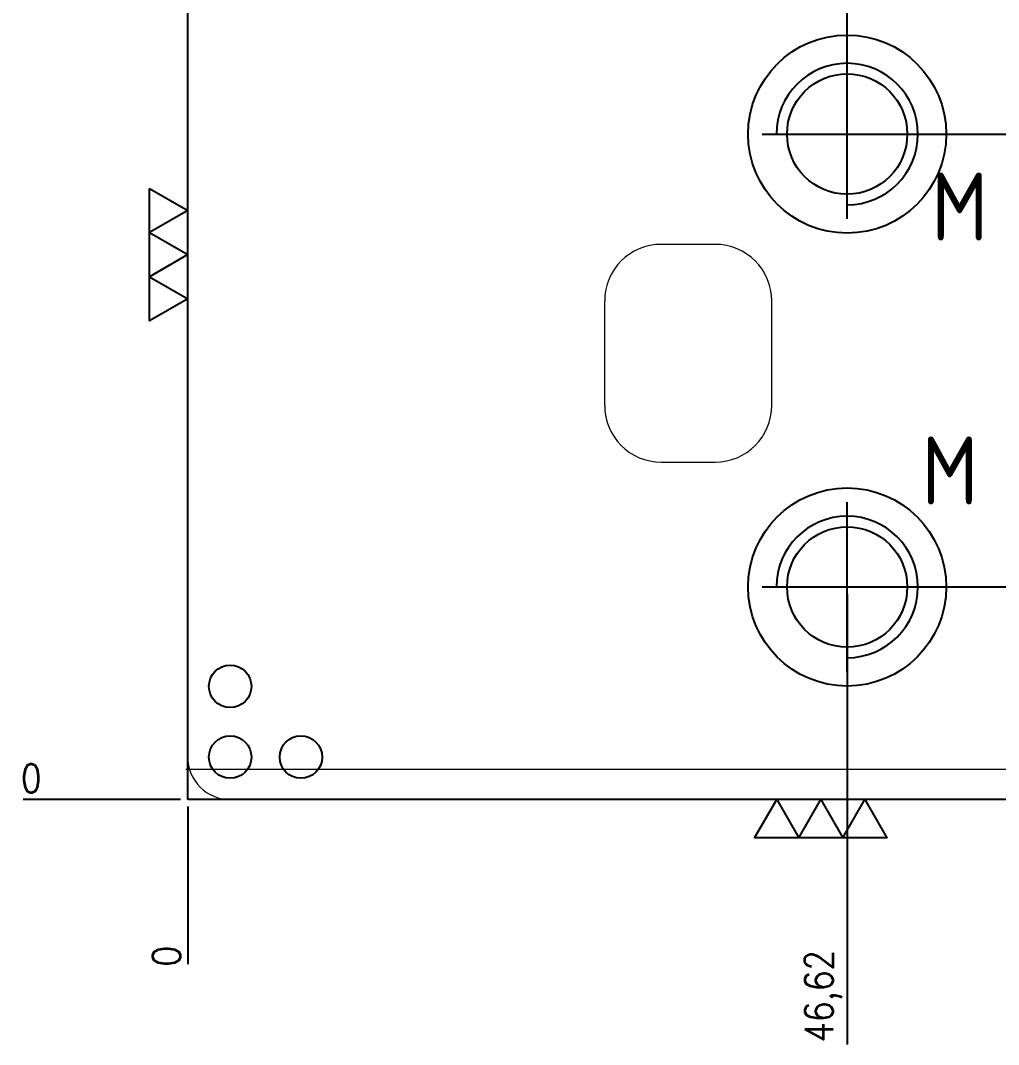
# Model space of a CAD drawing. Header units: millimetres. Extents: x 126337 to 126756, y 643 to 915.
# Drawn here: x 126471.2 to 126540.4, y 797.1 to 869.4 of the extents above; entities that cross this region are included whole.
import ezdxf
from ezdxf.enums import TextEntityAlignment as Align

# ---------------------------------------------------------------- set-up
doc = ezdxf.new("R2010")
doc.units = ezdxf.units.MM
doc.linetypes.add('CENTER', pattern=[0])
doc.linetypes.add('HIDDEN', pattern=[0])
for name, color, linetype in [('DIE_P', 2, 'Continuous'), ('DIM', 4, 'Continuous'), ('PRESS', 3, 'Continuous'), ('TEXT', 4, 'Continuous')]:
    doc.layers.add(name, color=color, linetype=linetype)
doc.styles.add('gbenor', font='gbenor.shx', dxfattribs={"bigfont": 'gbcbig.shx'})
doc.styles.get("Standard").update_dxf_attribs({"font": 'txt.shx', "width": 0.85, "bigfont": 'ctxt.shx'})
doc.dimstyles.new('T-2-WX', dxfattribs={"dimtxt": 2, "dimasz": 2, "dimexe": 0.5, "dimexo": 0.5, "dimgap": 0.5, "dimtad": 1, "dimtxsty": 'Standard', "dimblk": 'OPEN30', "dimcen": 0, "dimazin": 3, "dimtfac": 1, "dimtmove": 0, "dimatfit": 3, "dimldrblk": 'OPEN30', "dimlwd": -1, "dimlwe": -1})

# ---------------------------------------------------------------- blocks, each defined once
blk = doc.blocks.new('*u7579')
at = {"layer": 'DIE_P', "color": 2, "linetype": 'Continuous', "lineweight": 13}
for p, q in [((-7.45, -16.844), (-11.256, -16.844)), ((-15.256, -28.23), (-15.256, -20.844)), ((-3.45, -28.23), (-3.45, -20.844)), ((-11.256, -32.23), (-7.45, -32.23))]:
    blk.add_line(p, q, dxfattribs=at)
for centre, start, end in [((-11.256, -20.844), 90, 179.9999), ((-7.45, -20.844), 0, 90), ((-11.256, -28.23), 180, 270), ((-7.45, -28.23), 270, 0)]:
    blk.add_arc(centre, 4, start, end, dxfattribs=at)
blk = doc.blocks.new('*D7585')
at = {"layer": 'Defpoints', "color": 0}
for p in [(126483.035, 814.369), (126572.535, 814.369), (126582.535, 814.369)]:
    blk.add_point(p, dxfattribs=at)
at = {"layer": 'DIM', "color": 0}
blk.add_line((126573.035, 814.369), (126584.169, 814.369), dxfattribs=at)
at = {"layer": 'DIM', "color": 0, "insert": (126583.602, 815.869), "char_height": 2, "attachment_point": 5}
blk.add_mtext('0', dxfattribs=at)
blk = doc.blocks.new('_Open30')
blk = doc.blocks.new('*D7586')
at = {"layer": 'Defpoints', "color": 0}
for p in [(126529.65, 829.389), (126582.535, 829.389), (126483.035, 814.369)]:
    blk.add_point(p, dxfattribs=at)
at = {"layer": 'DIM', "color": 0}
blk.add_line((126530.15, 829.389), (126589.592, 829.389), dxfattribs=at)
at = {"layer": 'DIM', "color": 0, "insert": (126586.314, 831.08), "char_height": 2, "attachment_point": 5}
blk.add_mtext('15,02', dxfattribs=at)
blk = doc.blocks.new('*D7587')
at = {"layer": 'Defpoints', "color": 0}
for p in [(126529.65, 861.389), (126582.535, 861.389), (126483.035, 814.369)]:
    blk.add_point(p, dxfattribs=at)
at = {"layer": 'DIM', "color": 0}
blk.add_line((126530.15, 861.389), (126589.835, 861.389), dxfattribs=at)
at = {"layer": 'DIM', "color": 0, "insert": (126586.435, 863.08), "char_height": 2, "attachment_point": 5}
blk.add_mtext('47,02', dxfattribs=at)
blk = doc.blocks.new('*D7588')
at = {"layer": 'Defpoints', "color": 0}
for p in [(126572.535, 891.369), (126582.535, 891.369), (126483.035, 814.369)]:
    blk.add_point(p, dxfattribs=at)
at = {"layer": 'DIM', "color": 0}
blk.add_line((126573.035, 891.369), (126585.788, 891.369), dxfattribs=at)
at = {"layer": 'DIM', "color": 0, "insert": (126584.411, 892.869), "char_height": 2, "attachment_point": 5}
blk.add_mtext('77', dxfattribs=at)
blk = doc.blocks.new('*D7589')
at = {"layer": 'Defpoints', "color": 0}
for p in [(126473.035, 814.369), (126483.035, 814.369), (126483.035, 814.369)]:
    blk.add_point(p, dxfattribs=at)
at = {"layer": 'DIM', "color": 0}
blk.add_line((126482.535, 814.369), (126471.402, 814.369), dxfattribs=at)
at = {"layer": 'DIM', "color": 0, "insert": (126471.969, 815.869), "char_height": 2, "attachment_point": 5}
blk.add_mtext('0', dxfattribs=at)
blk = doc.blocks.new('*D7590')
at = {"layer": 'Defpoints', "color": 0}
for p in [(126483.035, 814.369), (126572.535, 814.369), (126572.535, 804.369)]:
    blk.add_point(p, dxfattribs=at)
at = {"layer": 'DIM', "color": 0}
blk.add_line((126572.535, 813.869), (126572.535, 798.689), dxfattribs=at)
at = {"layer": 'DIM', "color": 0, "insert": (126570.845, 801.279), "char_height": 2, "attachment_point": 5, "rotation": 90}
blk.add_mtext('89,5', dxfattribs=at)
blk = doc.blocks.new('*D7591')
at = {"layer": 'Defpoints', "color": 0}
for p in [(126529.65, 829.389), (126483.035, 814.369), (126529.65, 804.369)]:
    blk.add_point(p, dxfattribs=at)
at = {"layer": 'DIM', "color": 0}
for p, q in [((126529.65, 828.889), (126529.65, 812.369)), ((126529.65, 812.369), (126529.65, 808.369)), ((126529.65, 808.369), (126529.65, 797.069))]:
    blk.add_line(p, q, dxfattribs=at)
at = {"layer": 'DIM', "color": 0, "insert": (126527.96, 800.469), "char_height": 2, "attachment_point": 5, "rotation": 90}
blk.add_mtext('46,62', dxfattribs=at)
blk = doc.blocks.new('*D7592')
at = {"layer": 'Defpoints', "color": 0}
for p in [(126483.035, 814.369), (126483.035, 814.369), (126483.035, 804.369)]:
    blk.add_point(p, dxfattribs=at)
at = {"layer": 'DIM', "color": 0}
blk.add_line((126483.035, 813.869), (126483.035, 802.736), dxfattribs=at)
at = {"layer": 'DIM', "color": 0, "insert": (126481.535, 803.303), "char_height": 2, "attachment_point": 5, "rotation": 90}
blk.add_mtext('0', dxfattribs=at)
blk = doc.blocks.new('*D7593')
at = {"layer": 'Defpoints', "color": 0}
for p in [(126572.535, 901.369), (126572.535, 891.369), (126483.035, 814.369)]:
    blk.add_point(p, dxfattribs=at)
at = {"layer": 'DIM', "color": 0}
blk.add_line((126572.535, 891.869), (126572.535, 907.05), dxfattribs=at)
at = {"layer": 'DIM', "color": 0, "insert": (126570.845, 904.46), "char_height": 2, "attachment_point": 5, "rotation": 90}
blk.add_mtext('89,5', dxfattribs=at)
blk = doc.blocks.new('*D7594')
at = {"layer": 'Defpoints', "color": 0}
for p in [(126529.65, 901.369), (126529.65, 861.389), (126483.035, 814.369)]:
    blk.add_point(p, dxfattribs=at)
at = {"layer": 'DIM', "color": 0}
for p, q in [((126529.65, 897.369), (126529.65, 908.669)), ((126529.65, 893.369), (126529.65, 897.369)), ((126529.65, 861.889), (126529.65, 893.369))]:
    blk.add_line(p, q, dxfattribs=at)
at = {"layer": 'DIM', "color": 0, "insert": (126527.96, 905.269), "char_height": 2, "attachment_point": 5, "rotation": 90}
blk.add_mtext('46,62', dxfattribs=at)

msp = doc.modelspace()

# ---------------------------------------------------------------- linework, layer by layer
at = {"layer": 'DIE_P', "linetype": 'CENTER'}
for p, q in [((126529.65, 855.389), (126529.65, 867.389)), ((126523.65, 861.389), (126535.65, 861.389)), ((126529.65, 823.389), (126529.65, 835.389)), ((126523.65, 829.389), (126535.65, 829.389))]:
    msp.add_line(p, q, dxfattribs=at)
at = {"layer": 'DIE_P', "lineweight": 15}
msp.add_line((126568.489, 816.495, 0), (126482.896, 816.495, 0), dxfattribs=at)
at = {"layer": 'DIE_P', "color": 1, "linetype": 'Continuous', "lineweight": 15}
msp.add_lwpolyline([(126570.535, 891.369), (126485.036, 891.369, 0.414214), (126483.036, 889.369), (126483.036, 817.369, 0.414214), (126486.036, 814.369), (126565.121, 814.369, 0.198912), (126567.242, 815.248), (126571.657, 819.662, 0.198912), (126572.535, 821.784), (126572.535, 889.369, 0.414214)], format="xyb", close=True, dxfattribs=at)
at = {"layer": 'DIE_P', "linetype": 'Continuous'}
for centre in [(126529.65, 861.389), (126529.65, 829.389)]:
    msp.add_circle(centre, 7, dxfattribs=at)
at = {"layer": 'DIE_P'}
for centre in [(126529.65, 861.389), (126529.65, 829.389)]:
    msp.add_circle(centre, 4.25, dxfattribs=at)
for centre in [(126529.65, 861.389), (126529.65, 829.389)]:
    msp.add_arc(centre, 5, 270, 180, dxfattribs=at)
at = {"layer": 'PRESS', "color": 8, "linetype": 'HIDDEN'}
msp.add_lwpolyline([(126483.035, 814.369), (126483.035, 891.369), (126572.535, 891.369), (126572.535, 814.369)], close=True, dxfattribs=at)
at = {"layer": 'TEXT'}
for points in [[(126480.335, 857.546), (126483.035, 855.987), (126480.335, 854.428), (126483.035, 852.869), (126480.335, 851.311), (126483.035, 849.752), (126480.335, 848.193), (126480.335, 857.546)], [(126523.109, 811.669), (126524.668, 814.369), (126526.226, 811.669), (126527.785, 814.369), (126529.344, 811.669), (126530.903, 814.369), (126532.462, 811.669), (126523.109, 811.669)]]:
    msp.add_lwpolyline(points, close=True, dxfattribs=at)
at = {"layer": 'TEXT', "color": 4}
for centre in [(126486.035, 822.369), (126486.035, 817.369), (126491.035, 817.369)]:
    msp.add_circle(centre, 1.5, dxfattribs=at)

# ---------------------------------------------------------------- block references
at = {"layer": 'TEXT'}
msp.add_blockref('*u7579', (126527.765, 870.441), dxfattribs=at)

# ---------------------------------------------------------------- texts
at = {"layer": 'TEXT', "color": 4, "style": 'gbenor'}
for p in [(126537.608, 856.274), (126536.913, 837.625)]:
    msp.add_text('M', height=4.8, dxfattribs=at).set_placement(p, align=Align.MIDDLE_CENTER)

# ---------------------------------------------------------------- dimensions: what is measured, and where the dimension line sits
at = {"layer": 'DIM'}
for feature_location, offset, dtype, origin, picture, middle in [((126529.6505, 861.3895), (-0.0002, 39.98), 1, (126483.0353, 814.3695), '*D7594', (126527.9598, 905.2695)), ((126572.535, 891.369), (0, 10), 1, (126483.035, 814.369), '*D7593', (126570.845, 904.46)), ((126572.535, 891.369), (10, 0), 0, (126483.035, 814.369), '*D7588', (126584.411, 892.869)), ((126529.65, 861.389), (52.885, 0), 0, (126483.035, 814.369), '*D7587', (126586.435, 863.08)), ((126529.65, 829.389), (52.885, 0), 0, (126483.035, 814.369), '*D7586', (126586.314, 831.08)), ((126529.6505, 829.3895), (-0.0002, -25.02), 1, (126483.0353, 814.3695), '*D7591', (126527.9598, 800.4695)), ((126483.035308639, 814.369479274), (-10, 0), 0, (126483.035308639, 814.369479274), '*D7589', (126471.968641973, 815.869479274)), ((126572.535308639, 814.369479274), (10, 0), 0, (126483.035308639, 814.369479274), '*D7585', (126583.601975306, 815.869479274)), ((126483.035308639, 814.369479274), (0, -10), 1, (126483.035308639, 814.369479274), '*D7592', (126481.535308639, 803.302812608)), ((126572.535, 814.369), (0, -10), 1, (126483.035, 814.369), '*D7590', (126570.845, 801.279))]:
    dim = msp.add_ordinate_dim(feature_location=feature_location, offset=offset, dtype=dtype, origin=origin, dimstyle='T-2-WX', dxfattribs=at)
    dim.commit()
    dim.dimension.update_dxf_attribs({"geometry": picture, "text_midpoint": middle})

doc.saveas('drawing.dxf')
